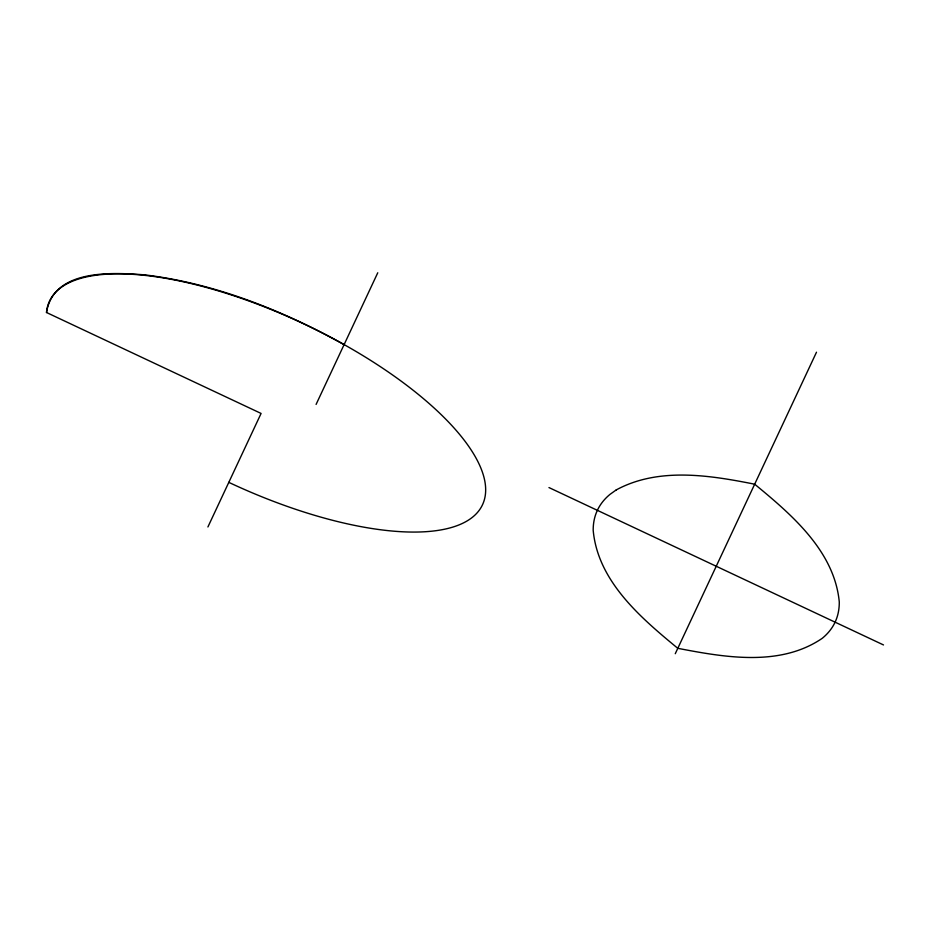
<?xml version="1.0" encoding="UTF-8"?>
<svg xmlns="http://www.w3.org/2000/svg" width="930" height="930" viewBox="0 0 930 930"><rect width="100%" height="100%" fill="white"/><g stroke="black" fill="none" stroke-linecap="round" stroke-linejoin="round"><path stroke-width="1.4" d="M207.913 526.961L261.086 413.443L46.5 312.503C53.463 268.898 111.588 272.397 144.487 274.838C215.051 283.394 282.302 310.283 344.112 344.612M316.095 404.411L377.766 272.769M675.273 653.709L816.494 352.214M548.967 487.564L883.5 644.943M46.5 312.503A239.243 87.676 25.2 0 1 283.941 314.875A239.243 87.676 25.2 0 1 483.914 501.189A239.243 87.676 25.2 0 1 228.803 482.356M616.241 489.912L610.01 494.365A315.526 115.634 25.2 0 0 593.189 530.298C597.804 581.285 640.805 617.834 677.796 648.315C724.726 657.359 780.014 667.066 822.178 638.364A315.491 115.622 25.2 0 0 839.267 601.85C834.384 551.037 791.628 514.615 754.672 484.193C709.602 475.218 658.568 466.988 616.241 489.912"/></g></svg>
